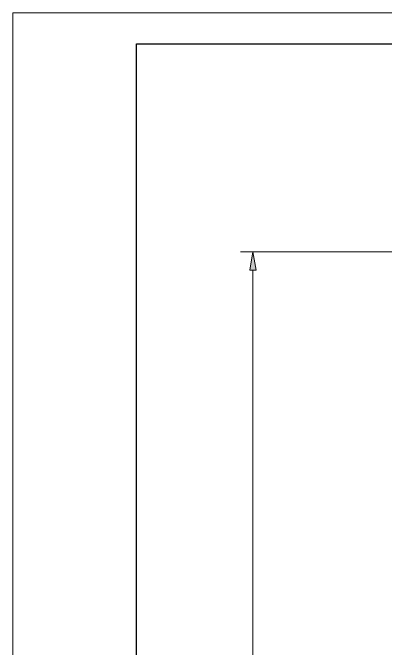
# Model space of a CAD drawing. Extents: x 0 to 297, y 0 to 420.
# Drawn here: x 0 to 60.2, y 317.4 to 420 of the extents above; entities that cross this region are included whole.
import ezdxf

# ---------------------------------------------------------------- set-up
doc = ezdxf.new("R2010")
doc.units = 0

msp = doc.modelspace()

# ---------------------------------------------------------------- linework, layer by layer
at = {"color": 7, "lineweight": 13}
for p, q in [((0, 0), (0, 420)), ((0, 420), (297, 420)), ((95.01, 381.38), (36.83, 381.38)), ((38.83, 153.94), (38.83, 378.43))]:
    msp.add_line(p, q, dxfattribs=at)
at = {"color": 7, "lineweight": 30}
for p, q in [((20, 5), (20, 415)), ((20, 415), (292, 415))]:
    msp.add_line(p, q, dxfattribs=at)
at = {"color": 7, "lineweight": 13}
msp.add_lwpolyline([(39.35, 378.43), (38.83, 381.38), (38.31, 378.43)], close=True, dxfattribs=at)
msp.add_solid([(39.35, 378.43), (38.83, 381.38), (39.35, 378.43), (38.31, 378.43)], dxfattribs=at)

doc.saveas('drawing.dxf')
